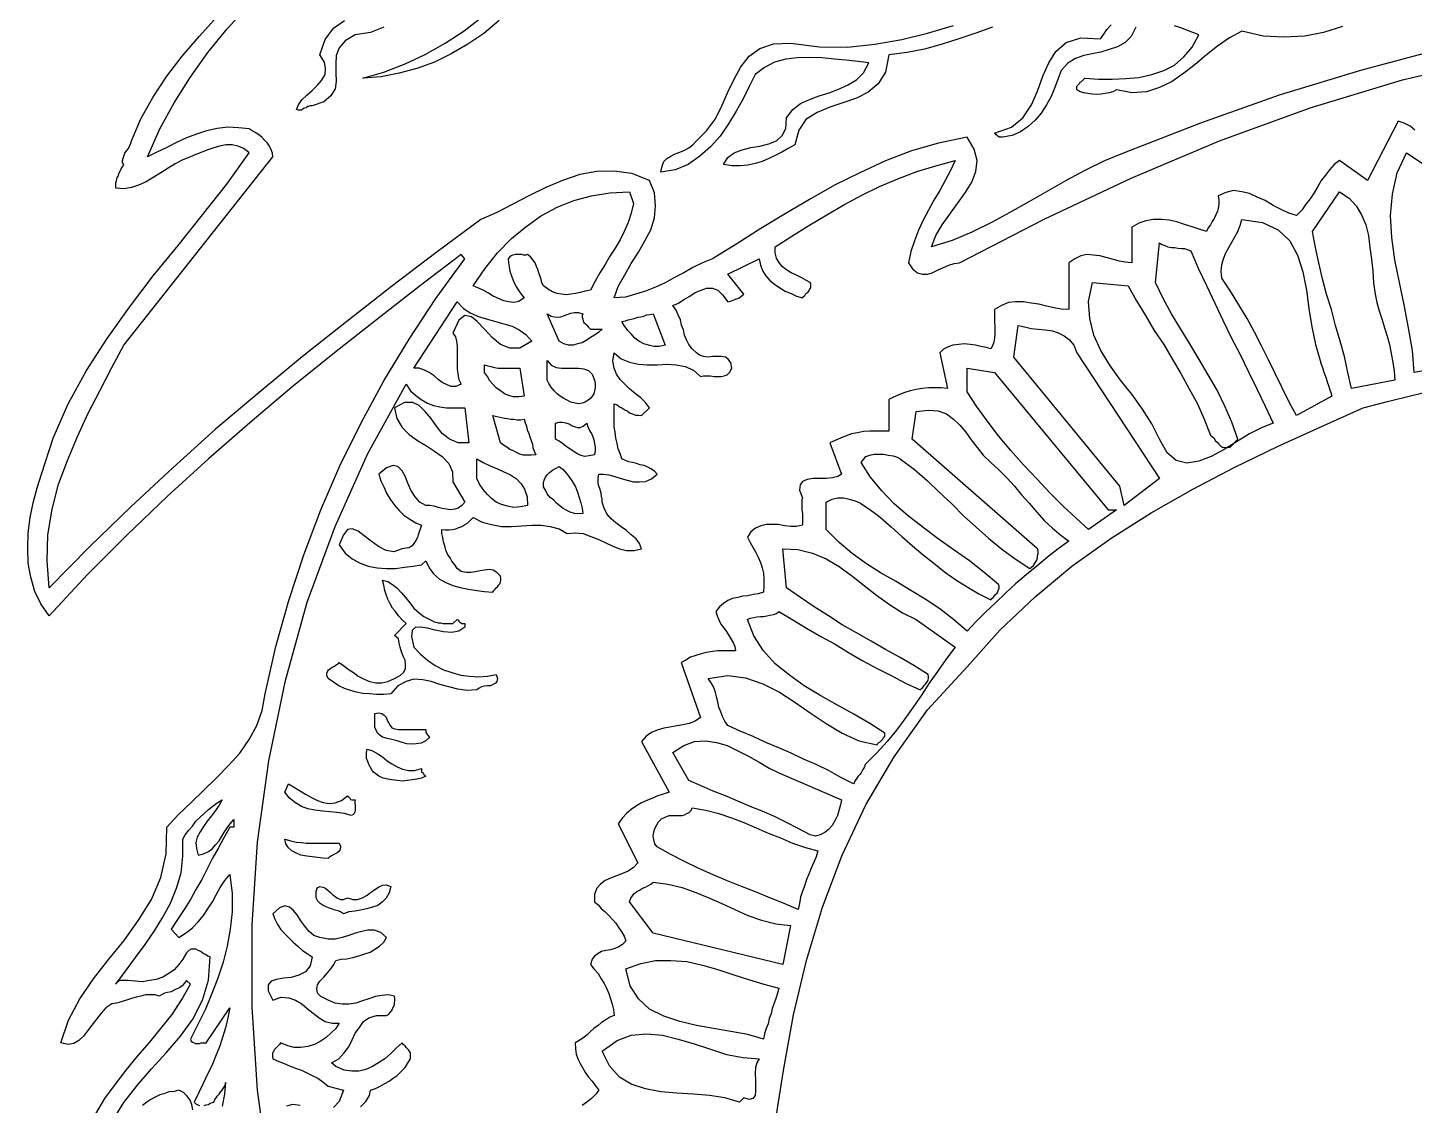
# Model space of a CAD drawing. Extents: x 0.04 to 5.44, y 0.03 to 8.8.
# Drawn here: x 0.036 to 2.377, y 5.139 to 6.959 of the extents above; entities that cross this region are included whole.
import ezdxf

# ---------------------------------------------------------------- set-up
doc = ezdxf.new("R2010")
doc.units = 0
doc.layers.add('1', color=7, linetype='Continuous')

msp = doc.modelspace()

# ---------------------------------------------------------------- linework, layer by layer
for points in [[(0.151, 5.125), (0.166, 5.151), (0.184, 5.175), (0.202, 5.199), (0.222, 5.223), (0.242, 5.246), (0.261, 5.269), (0.28, 5.293), (0.296, 5.318), (0.311, 5.344), (0.304, 5.35), (0.3, 5.345), (0.297, 5.341), (0.292, 5.338), (0.288, 5.336), (0.283, 5.334), (0.278, 5.331), (0.272, 5.33), (0.267, 5.329), (0.262, 5.326), (0.258, 5.324), (0.251, 5.326), (0.243, 5.326), (0.235, 5.326), (0.227, 5.324), (0.219, 5.322), (0.211, 5.32), (0.203, 5.317), (0.194, 5.314), (0.186, 5.312), (0.178, 5.311), (0.168, 5.304), (0.16, 5.295), (0.152, 5.285), (0.144, 5.275), (0.137, 5.265), (0.13, 5.256), (0.122, 5.249), (0.114, 5.244), (0.104, 5.242), (0.092, 5.245), (0.105, 5.283), (0.124, 5.319), (0.147, 5.353), (0.173, 5.386), (0.199, 5.418), (0.223, 5.452), (0.245, 5.487), (0.261, 5.524), (0.27, 5.564), (0.271, 5.609), (0.29, 5.63), (0.312, 5.651), (0.333, 5.671), (0.354, 5.692), (0.375, 5.713), (0.394, 5.734), (0.41, 5.757), (0.423, 5.781), (0.432, 5.806), (0.437, 5.834), (0.455, 5.914), (0.477, 5.992), (0.502, 6.069), (0.531, 6.145), (0.563, 6.219), (0.599, 6.292), (0.637, 6.363), (0.68, 6.433), (0.725, 6.502), (0.774, 6.569), (0.768, 6.576), (0.697, 6.522), (0.625, 6.466), (0.554, 6.41), (0.482, 6.352), (0.411, 6.292), (0.341, 6.231), (0.272, 6.168), (0.204, 6.103), (0.137, 6.036), (0.072, 5.966), (0.058, 5.986), (0.048, 6.007), (0.041, 6.031), (0.037, 6.055), (0.036, 6.08), (0.037, 6.106), (0.04, 6.132), (0.045, 6.157), (0.052, 6.182), (0.059, 6.205), (0.079, 6.266), (0.104, 6.324), (0.135, 6.38), (0.17, 6.434), (0.208, 6.487), (0.248, 6.54), (0.29, 6.591), (0.331, 6.643), (0.372, 6.695), (0.41, 6.748), (0.401, 6.755), (0.391, 6.759), (0.381, 6.761), (0.371, 6.761), (0.36, 6.759), (0.35, 6.756), (0.34, 6.753), (0.33, 6.749), (0.32, 6.745), (0.311, 6.741), (0.298, 6.736), (0.285, 6.729), (0.273, 6.722), (0.261, 6.714), (0.248, 6.706), (0.236, 6.699), (0.223, 6.693), (0.211, 6.689), (0.198, 6.687), (0.185, 6.688), (0.185, 6.693), (0.185, 6.697), (0.186, 6.701), (0.187, 6.706), (0.189, 6.709), (0.19, 6.713), (0.192, 6.717), (0.194, 6.721), (0.196, 6.724), (0.198, 6.728), (0.196, 6.731), (0.196, 6.735), (0.197, 6.739), (0.198, 6.742), (0.2, 6.747), (0.203, 6.751), (0.206, 6.755), (0.208, 6.759), (0.21, 6.764), (0.211, 6.768), (0.227, 6.805), (0.247, 6.841), (0.271, 6.877), (0.297, 6.911), (0.326, 6.945), (0.356, 6.978)], [(0.832, 6.971), (0.806, 6.949), (0.779, 6.931), (0.751, 6.915), (0.723, 6.901), (0.693, 6.89), (0.663, 6.882), (0.633, 6.876), (0.602, 6.874), (0.637, 6.884), (0.673, 6.898), (0.707, 6.914), (0.741, 6.933), (0.773, 6.954), (0.804, 6.978)], [(0.637, 6.96), (0.615, 6.951), (0.589, 6.947), (0.572, 6.937), (0.562, 6.925), (0.557, 6.912), (0.556, 6.898), (0.556, 6.883), (0.557, 6.869), (0.555, 6.856), (0.548, 6.844), (0.536, 6.834), (0.516, 6.827), (0.513, 6.827), (0.51, 6.826), (0.508, 6.826), (0.506, 6.824), (0.503, 6.823), (0.501, 6.822), (0.498, 6.82), (0.496, 6.82), (0.493, 6.82), (0.49, 6.821), (0.493, 6.829), (0.499, 6.837), (0.507, 6.845), (0.516, 6.853), (0.525, 6.862), (0.532, 6.87), (0.538, 6.88), (0.539, 6.89), (0.537, 6.901), (0.529, 6.913), (0.538, 6.939), (0.552, 6.958), (0.571, 6.971)], [(1.665, 6.96), (1.637, 6.95), (1.608, 6.94), (1.58, 6.931), (1.55, 6.923), (1.521, 6.917), (1.49, 6.913), (1.484, 6.884), (1.472, 6.864), (1.455, 6.85), (1.435, 6.84), (1.412, 6.832), (1.39, 6.825), (1.369, 6.816), (1.35, 6.804), (1.338, 6.786), (1.331, 6.761), (1.32, 6.755), (1.309, 6.749), (1.298, 6.743), (1.287, 6.738), (1.276, 6.733), (1.264, 6.73), (1.252, 6.727), (1.239, 6.726), (1.225, 6.726), (1.211, 6.728), (1.218, 6.74), (1.229, 6.748), (1.242, 6.753), (1.257, 6.757), (1.272, 6.759), (1.287, 6.763), (1.3, 6.768), (1.31, 6.777), (1.316, 6.789), (1.317, 6.807), (1.328, 6.821), (1.341, 6.831), (1.356, 6.838), (1.372, 6.844), (1.389, 6.849), (1.405, 6.855), (1.42, 6.862), (1.435, 6.871), (1.447, 6.883), (1.456, 6.9), (1.438, 6.902), (1.418, 6.904), (1.398, 6.906), (1.377, 6.908), (1.356, 6.909), (1.335, 6.908), (1.316, 6.906), (1.297, 6.901), (1.28, 6.892), (1.264, 6.88), (1.254, 6.86), (1.244, 6.839), (1.232, 6.818), (1.219, 6.797), (1.205, 6.776), (1.189, 6.758), (1.171, 6.742), (1.151, 6.728), (1.129, 6.719), (1.105, 6.715), (1.107, 6.725), (1.11, 6.733), (1.115, 6.738), (1.122, 6.742), (1.129, 6.746), (1.137, 6.749), (1.145, 6.752), (1.152, 6.756), (1.159, 6.761), (1.165, 6.768), (1.182, 6.785), (1.197, 6.805), (1.208, 6.827), (1.218, 6.85), (1.229, 6.872), (1.24, 6.893), (1.254, 6.911), (1.272, 6.924), (1.295, 6.932), (1.324, 6.933), (1.373, 6.927), (1.42, 6.926), (1.466, 6.931), (1.512, 6.939), (1.555, 6.95), (1.599, 6.963)], [(1.907, 6.96), (1.899, 6.944), (1.889, 6.934), (1.876, 6.927), (1.862, 6.922), (1.848, 6.918), (1.833, 6.915), (1.819, 6.912), (1.805, 6.907), (1.792, 6.899), (1.781, 6.887), (1.776, 6.873), (1.77, 6.858), (1.764, 6.843), (1.756, 6.829), (1.747, 6.815), (1.737, 6.803), (1.725, 6.792), (1.712, 6.783), (1.698, 6.777), (1.682, 6.774), (1.68, 6.774), (1.677, 6.774), (1.676, 6.774), (1.674, 6.776), (1.673, 6.777), (1.671, 6.778), (1.67, 6.78), (1.668, 6.781), (1.697, 6.791), (1.716, 6.807), (1.731, 6.829), (1.741, 6.852), (1.75, 6.877), (1.76, 6.9), (1.772, 6.919), (1.789, 6.934), (1.814, 6.942), (1.847, 6.94), (1.853, 6.948), (1.858, 6.956), (1.865, 6.964)], [(2.256, 6.961), (2.224, 6.951), (2.192, 6.945), (2.157, 6.943), (2.122, 6.945), (2.086, 6.953), (2.065, 6.942), (2.045, 6.928), (2.026, 6.913), (2.007, 6.897), (1.988, 6.882), (1.968, 6.868), (1.947, 6.858), (1.925, 6.851), (1.9, 6.849), (1.874, 6.854), (1.868, 6.851), (1.862, 6.849), (1.855, 6.848), (1.848, 6.847), (1.841, 6.846), (1.834, 6.847), (1.826, 6.848), (1.819, 6.849), (1.813, 6.851), (1.807, 6.854), (1.807, 6.857), (1.807, 6.859), (1.808, 6.861), (1.81, 6.863), (1.812, 6.865), (1.813, 6.867), (1.815, 6.868), (1.817, 6.87), (1.819, 6.872), (1.821, 6.874), (1.844, 6.872), (1.867, 6.872), (1.89, 6.873), (1.912, 6.875), (1.934, 6.88), (1.954, 6.887), (1.972, 6.896), (1.988, 6.91), (2.002, 6.926), (2.013, 6.947), (2.003, 6.951), (1.993, 6.955), (1.983, 6.959), (1.972, 6.962)], [(0.715, 5.96), (0.718, 5.958), (0.722, 5.956), (0.725, 5.955), (0.729, 5.954), (0.733, 5.954), (0.737, 5.953), (0.742, 5.953), (0.746, 5.953), (0.75, 5.953), (0.754, 5.953), (0.761, 5.96), (0.762, 5.959), (0.764, 5.957), (0.765, 5.956), (0.767, 5.954), (0.769, 5.953), (0.77, 5.953), (0.772, 5.953), (0.774, 5.953), (0.774, 5.947), (0.764, 5.94), (0.752, 5.938), (0.738, 5.939), (0.724, 5.942), (0.711, 5.945), (0.699, 5.947), (0.69, 5.946), (0.685, 5.941), (0.684, 5.931), (0.688, 5.913), (0.699, 5.901), (0.711, 5.891), (0.724, 5.882), (0.738, 5.875), (0.752, 5.87), (0.767, 5.866), (0.782, 5.864), (0.797, 5.863), (0.812, 5.864), (0.827, 5.867), (0.829, 5.86), (0.828, 5.855), (0.826, 5.852), (0.822, 5.85), (0.817, 5.848), (0.812, 5.848), (0.807, 5.847), (0.802, 5.846), (0.798, 5.844), (0.794, 5.841), (0.778, 5.84), (0.762, 5.842), (0.747, 5.846), (0.732, 5.85), (0.717, 5.855), (0.703, 5.858), (0.688, 5.859), (0.675, 5.855), (0.661, 5.848), (0.649, 5.834), (0.637, 5.833), (0.625, 5.833), (0.613, 5.834), (0.602, 5.835), (0.591, 5.837), (0.581, 5.84), (0.571, 5.843), (0.561, 5.848), (0.552, 5.854), (0.543, 5.86), (0.541, 5.865), (0.541, 5.869), (0.542, 5.872), (0.544, 5.875), (0.547, 5.877), (0.55, 5.879), (0.554, 5.881), (0.557, 5.883), (0.56, 5.885), (0.562, 5.887), (0.569, 5.882), (0.577, 5.876), (0.586, 5.87), (0.594, 5.864), (0.604, 5.859), (0.613, 5.855), (0.624, 5.853), (0.634, 5.853), (0.644, 5.855), (0.655, 5.86), (0.665, 5.865), (0.671, 5.871), (0.674, 5.877), (0.674, 5.884), (0.673, 5.891), (0.67, 5.898), (0.667, 5.905), (0.665, 5.913), (0.663, 5.92), (0.662, 5.927), (0.655, 5.933), (0.675, 5.953), (0.668, 5.959), (0.662, 5.966), (0.657, 5.973), (0.652, 5.979), (0.648, 5.986), (0.644, 5.994), (0.641, 6.002), (0.639, 6.009), (0.637, 6.018), (0.635, 6.026), (0.644, 6.024), (0.652, 6.019), (0.659, 6.013), (0.667, 6.005), (0.674, 5.997), (0.681, 5.988), (0.688, 5.979), (0.697, 5.971), (0.705, 5.965), (0.715, 5.96)], [(0.662, 5.774), (0.708, 5.774), (0.708, 5.772), (0.708, 5.77), (0.708, 5.769), (0.709, 5.767), (0.711, 5.765), (0.712, 5.764), (0.713, 5.762), (0.715, 5.761), (0.708, 5.755), (0.7, 5.751), (0.692, 5.75), (0.684, 5.749), (0.676, 5.75), (0.668, 5.752), (0.66, 5.755), (0.651, 5.757), (0.643, 5.759), (0.635, 5.761), (0.631, 5.764), (0.627, 5.767), (0.625, 5.771), (0.624, 5.774), (0.622, 5.778), (0.622, 5.783), (0.622, 5.787), (0.622, 5.792), (0.622, 5.796), (0.622, 5.801), (0.629, 5.802), (0.634, 5.801), (0.638, 5.798), (0.641, 5.795), (0.643, 5.79), (0.645, 5.786), (0.648, 5.781), (0.651, 5.777), (0.656, 5.775), (0.662, 5.774)], [(0.701, 5.708), (0.701, 5.706), (0.701, 5.704), (0.701, 5.702), (0.703, 5.701), (0.704, 5.699), (0.705, 5.698), (0.707, 5.696), (0.708, 5.695), (0.701, 5.692), (0.693, 5.69), (0.685, 5.689), (0.677, 5.688), (0.668, 5.687), (0.66, 5.688), (0.651, 5.689), (0.644, 5.69), (0.636, 5.692), (0.629, 5.695), (0.624, 5.699), (0.62, 5.702), (0.617, 5.706), (0.614, 5.711), (0.612, 5.715), (0.61, 5.72), (0.608, 5.725), (0.608, 5.73), (0.608, 5.735), (0.609, 5.741), (0.618, 5.738), (0.627, 5.733), (0.635, 5.728), (0.643, 5.721), (0.651, 5.716), (0.66, 5.711), (0.669, 5.707), (0.679, 5.705), (0.689, 5.705), (0.701, 5.708)], [(0.576, 5.662), (0.577, 5.661), (0.579, 5.659), (0.58, 5.658), (0.581, 5.656), (0.583, 5.655), (0.585, 5.655), (0.587, 5.655), (0.589, 5.655), (0.588, 5.652), (0.588, 5.649), (0.589, 5.646), (0.589, 5.644), (0.589, 5.64), (0.589, 5.637), (0.588, 5.635), (0.587, 5.632), (0.585, 5.63), (0.582, 5.629), (0.571, 5.632), (0.558, 5.634), (0.546, 5.635), (0.534, 5.636), (0.521, 5.638), (0.509, 5.64), (0.498, 5.644), (0.488, 5.65), (0.478, 5.658), (0.47, 5.668), (0.476, 5.682), (0.485, 5.677), (0.495, 5.671), (0.505, 5.665), (0.515, 5.659), (0.525, 5.654), (0.535, 5.651), (0.545, 5.649), (0.555, 5.65), (0.566, 5.654), (0.576, 5.662)], [(0.562, 5.582), (0.564, 5.577), (0.564, 5.574), (0.563, 5.57), (0.561, 5.568), (0.558, 5.565), (0.555, 5.564), (0.551, 5.562), (0.548, 5.56), (0.545, 5.558), (0.543, 5.556), (0.534, 5.557), (0.525, 5.558), (0.516, 5.559), (0.507, 5.56), (0.497, 5.562), (0.49, 5.565), (0.482, 5.569), (0.476, 5.574), (0.472, 5.581), (0.47, 5.589), (0.48, 5.586), (0.489, 5.584), (0.498, 5.583), (0.506, 5.582), (0.515, 5.582), (0.523, 5.582), (0.532, 5.582), (0.541, 5.582), (0.551, 5.582), (0.562, 5.582)], [(0.649, 5.509), (0.646, 5.498), (0.641, 5.489), (0.635, 5.483), (0.627, 5.477), (0.618, 5.474), (0.608, 5.471), (0.598, 5.469), (0.588, 5.467), (0.578, 5.466), (0.569, 5.463), (0.564, 5.466), (0.56, 5.468), (0.555, 5.469), (0.549, 5.471), (0.544, 5.473), (0.539, 5.475), (0.535, 5.477), (0.53, 5.48), (0.526, 5.484), (0.523, 5.49), (0.523, 5.492), (0.523, 5.495), (0.523, 5.498), (0.523, 5.501), (0.524, 5.503), (0.524, 5.505), (0.526, 5.507), (0.527, 5.508), (0.529, 5.509), (0.534, 5.508), (0.539, 5.506), (0.543, 5.502), (0.547, 5.499), (0.551, 5.495), (0.555, 5.492), (0.559, 5.489), (0.564, 5.487), (0.569, 5.487), (0.576, 5.49), (0.585, 5.487), (0.593, 5.487), (0.601, 5.49), (0.609, 5.494), (0.615, 5.499), (0.622, 5.504), (0.628, 5.508), (0.635, 5.511), (0.641, 5.512), (0.649, 5.509)]]:
    msp.add_lwpolyline(points)
at = {"layer": '1'}
for points in [[(2.425, 6.924), (2.286, 6.887), (2.149, 6.845), (2.016, 6.798), (1.887, 6.748), (1.854, 6.734), (1.821, 6.718), (1.789, 6.701), (1.758, 6.683), (1.726, 6.665), (1.694, 6.647), (1.663, 6.63), (1.63, 6.614), (1.597, 6.6), (1.562, 6.589), (1.569, 6.608), (1.58, 6.626), (1.593, 6.644), (1.606, 6.662), (1.619, 6.68), (1.63, 6.698), (1.637, 6.716), (1.639, 6.735), (1.634, 6.754), (1.622, 6.774), (1.574, 6.764), (1.528, 6.751), (1.484, 6.734), (1.441, 6.714), (1.398, 6.693), (1.356, 6.669), (1.315, 6.645), (1.274, 6.62), (1.233, 6.594), (1.192, 6.569), (1.175, 6.562), (1.159, 6.554), (1.144, 6.545), (1.128, 6.537), (1.112, 6.528), (1.096, 6.521), (1.079, 6.514), (1.062, 6.509), (1.045, 6.504), (1.026, 6.503), (1.033, 6.522), (1.044, 6.542), (1.055, 6.561), (1.067, 6.58), (1.078, 6.599), (1.088, 6.618), (1.094, 6.638), (1.096, 6.658), (1.094, 6.68), (1.086, 6.701), (1.056, 6.713), (1.026, 6.717), (0.997, 6.716), (0.968, 6.711), (0.939, 6.701), (0.911, 6.689), (0.882, 6.675), (0.855, 6.661), (0.828, 6.647), (0.801, 6.635), (0.725, 6.579), (0.65, 6.522), (0.575, 6.463), (0.5, 6.404), (0.427, 6.343), (0.353, 6.281), (0.281, 6.216), (0.21, 6.15), (0.141, 6.083), (0.072, 6.013), (0.069, 6.059), (0.07, 6.103), (0.077, 6.146), (0.088, 6.188), (0.103, 6.228), (0.12, 6.269), (0.138, 6.308), (0.158, 6.346), (0.178, 6.385), (0.198, 6.423), (0.45, 6.741), (0.449, 6.747), (0.447, 6.753), (0.444, 6.759), (0.441, 6.764), (0.436, 6.769), (0.431, 6.774), (0.426, 6.778), (0.42, 6.782), (0.415, 6.785), (0.41, 6.788), (0.392, 6.79), (0.374, 6.791), (0.356, 6.789), (0.338, 6.785), (0.321, 6.779), (0.304, 6.773), (0.287, 6.765), (0.271, 6.757), (0.254, 6.749), (0.238, 6.741), (0.259, 6.788), (0.283, 6.832), (0.31, 6.875), (0.34, 6.917), (0.373, 6.957), (0.408, 6.996)], [(0.443, 5.026), (0.424, 5.165), (0.415, 5.305), (0.415, 5.444), (0.424, 5.584), (0.443, 5.721), (0.471, 5.857), (0.508, 5.989), (0.555, 6.117), (0.61, 6.24), (0.675, 6.357), (0.682, 6.346), (0.691, 6.338), (0.7, 6.331), (0.711, 6.325), (0.721, 6.321), (0.732, 6.319), (0.743, 6.317), (0.754, 6.317), (0.764, 6.317), (0.774, 6.317), (0.781, 6.258), (0.763, 6.258), (0.748, 6.264), (0.736, 6.274), (0.726, 6.286), (0.717, 6.299), (0.707, 6.311), (0.697, 6.321), (0.686, 6.326), (0.672, 6.326), (0.655, 6.317), (0.659, 6.299), (0.668, 6.284), (0.68, 6.272), (0.694, 6.262), (0.709, 6.253), (0.723, 6.244), (0.736, 6.235), (0.747, 6.223), (0.753, 6.209), (0.754, 6.192), (0.774, 6.158), (0.769, 6.152), (0.763, 6.148), (0.757, 6.146), (0.75, 6.145), (0.743, 6.146), (0.736, 6.147), (0.729, 6.149), (0.722, 6.151), (0.715, 6.152), (0.708, 6.152), (0.698, 6.158), (0.69, 6.167), (0.683, 6.178), (0.678, 6.19), (0.673, 6.202), (0.668, 6.211), (0.661, 6.218), (0.653, 6.22), (0.642, 6.216), (0.629, 6.205), (0.632, 6.194), (0.637, 6.184), (0.642, 6.173), (0.648, 6.163), (0.655, 6.153), (0.663, 6.144), (0.671, 6.136), (0.681, 6.129), (0.691, 6.123), (0.701, 6.119), (0.699, 6.114), (0.697, 6.108), (0.695, 6.103), (0.694, 6.098), (0.691, 6.093), (0.688, 6.088), (0.685, 6.084), (0.68, 6.081), (0.675, 6.08), (0.668, 6.079), (0.654, 6.074), (0.641, 6.076), (0.628, 6.083), (0.616, 6.092), (0.604, 6.101), (0.594, 6.109), (0.584, 6.113), (0.576, 6.112), (0.569, 6.103), (0.562, 6.086), (0.572, 6.072), (0.584, 6.062), (0.597, 6.055), (0.611, 6.05), (0.626, 6.047), (0.641, 6.046), (0.657, 6.046), (0.672, 6.048), (0.687, 6.05), (0.701, 6.052), (0.708, 6.059), (0.714, 6.047), (0.721, 6.037), (0.731, 6.028), (0.742, 6.022), (0.754, 6.017), (0.766, 6.014), (0.78, 6.011), (0.794, 6.009), (0.807, 6.007), (0.821, 6.006), (0.823, 6.009), (0.825, 6.011), (0.827, 6.013), (0.829, 6.015), (0.831, 6.018), (0.833, 6.02), (0.834, 6.023), (0.835, 6.026), (0.835, 6.029), (0.834, 6.033), (0.828, 6.039), (0.822, 6.043), (0.815, 6.044), (0.807, 6.043), (0.8, 6.042), (0.792, 6.04), (0.784, 6.039), (0.776, 6.039), (0.768, 6.041), (0.761, 6.046), (0.757, 6.052), (0.752, 6.058), (0.749, 6.064), (0.745, 6.07), (0.742, 6.077), (0.74, 6.084), (0.738, 6.091), (0.737, 6.098), (0.735, 6.105), (0.735, 6.112), (0.741, 6.111), (0.747, 6.111), (0.753, 6.112), (0.759, 6.113), (0.764, 6.115), (0.769, 6.117), (0.774, 6.12), (0.779, 6.123), (0.783, 6.127), (0.788, 6.132), (0.803, 6.124), (0.819, 6.12), (0.836, 6.117), (0.853, 6.117), (0.87, 6.118), (0.887, 6.119), (0.903, 6.119), (0.918, 6.117), (0.933, 6.113), (0.947, 6.105), (0.961, 6.106), (0.974, 6.105), (0.987, 6.1), (1, 6.095), (1.012, 6.089), (1.023, 6.084), (1.035, 6.079), (1.047, 6.076), (1.06, 6.076), (1.072, 6.079), (1.069, 6.088), (1.063, 6.096), (1.055, 6.103), (1.047, 6.11), (1.038, 6.116), (1.029, 6.123), (1.021, 6.13), (1.014, 6.138), (1.009, 6.148), (1.006, 6.158), (1.006, 6.163), (1.005, 6.168), (1.004, 6.173), (1.003, 6.177), (1.002, 6.181), (1, 6.185), (0.999, 6.19), (0.999, 6.194), (0.999, 6.199), (1, 6.205), (1.008, 6.205), (1.017, 6.204), (1.027, 6.201), (1.038, 6.198), (1.048, 6.195), (1.059, 6.192), (1.069, 6.192), (1.079, 6.193), (1.089, 6.197), (1.099, 6.205), (1.094, 6.21), (1.088, 6.214), (1.083, 6.217), (1.077, 6.22), (1.07, 6.221), (1.064, 6.223), (1.057, 6.225), (1.051, 6.226), (1.045, 6.228), (1.039, 6.231), (1.036, 6.24), (1.033, 6.248), (1.031, 6.257), (1.029, 6.266), (1.028, 6.276), (1.026, 6.285), (1.026, 6.295), (1.026, 6.304), (1.026, 6.314), (1.026, 6.324), (1.031, 6.322), (1.035, 6.319), (1.039, 6.317), (1.044, 6.314), (1.048, 6.312), (1.052, 6.309), (1.057, 6.307), (1.062, 6.305), (1.067, 6.305), (1.072, 6.304), (1.086, 6.317), (1.079, 6.326), (1.071, 6.334), (1.062, 6.341), (1.052, 6.349), (1.044, 6.357), (1.036, 6.365), (1.03, 6.374), (1.026, 6.384), (1.024, 6.396), (1.026, 6.41), (1.038, 6.4), (1.052, 6.394), (1.067, 6.391), (1.082, 6.39), (1.099, 6.39), (1.115, 6.391), (1.131, 6.39), (1.146, 6.387), (1.16, 6.381), (1.172, 6.37), (1.177, 6.371), (1.183, 6.371), (1.189, 6.371), (1.195, 6.37), (1.201, 6.37), (1.207, 6.37), (1.212, 6.371), (1.217, 6.373), (1.221, 6.377), (1.225, 6.384), (1.223, 6.393), (1.219, 6.399), (1.214, 6.403), (1.207, 6.404), (1.2, 6.404), (1.192, 6.404), (1.185, 6.403), (1.177, 6.404), (1.17, 6.406), (1.165, 6.41), (1.158, 6.417), (1.152, 6.424), (1.148, 6.432), (1.145, 6.44), (1.143, 6.449), (1.14, 6.457), (1.138, 6.466), (1.134, 6.474), (1.131, 6.482), (1.125, 6.49), (1.135, 6.494), (1.144, 6.5), (1.154, 6.506), (1.163, 6.512), (1.173, 6.516), (1.182, 6.519), (1.192, 6.519), (1.201, 6.516), (1.209, 6.508), (1.218, 6.496), (1.221, 6.497), (1.224, 6.498), (1.227, 6.499), (1.23, 6.5), (1.232, 6.501), (1.235, 6.502), (1.237, 6.503), (1.24, 6.505), (1.242, 6.507), (1.245, 6.509), (1.218, 6.543), (1.271, 6.569), (1.273, 6.558), (1.277, 6.548), (1.282, 6.54), (1.289, 6.532), (1.297, 6.526), (1.306, 6.52), (1.315, 6.514), (1.325, 6.51), (1.334, 6.506), (1.344, 6.503), (1.346, 6.505), (1.348, 6.507), (1.35, 6.51), (1.353, 6.512), (1.355, 6.514), (1.356, 6.517), (1.358, 6.52), (1.358, 6.523), (1.358, 6.526), (1.357, 6.529), (1.35, 6.533), (1.342, 6.537), (1.334, 6.541), (1.325, 6.545), (1.317, 6.55), (1.31, 6.556), (1.304, 6.563), (1.3, 6.57), (1.298, 6.579), (1.298, 6.589), (1.326, 6.607), (1.355, 6.625), (1.385, 6.643), (1.414, 6.66), (1.444, 6.676), (1.474, 6.691), (1.505, 6.704), (1.537, 6.716), (1.569, 6.726), (1.602, 6.735), (1.594, 6.718), (1.585, 6.701), (1.576, 6.684), (1.566, 6.668), (1.557, 6.651), (1.548, 6.634), (1.54, 6.617), (1.533, 6.599), (1.527, 6.581), (1.523, 6.562), (1.53, 6.552), (1.538, 6.545), (1.546, 6.543), (1.555, 6.543), (1.563, 6.545), (1.573, 6.55), (1.582, 6.554), (1.591, 6.558), (1.6, 6.561), (1.609, 6.562), (1.752, 6.636), (1.899, 6.705), (2.048, 6.768), (2.201, 6.824), (2.357, 6.871), (2.516, 6.908)], [(2.378, 6.786), (2.37, 6.793), (2.36, 6.798), (2.35, 6.801), (2.298, 6.701), (2.251, 6.735), (2.242, 6.728), (2.234, 6.719), (2.227, 6.71), (2.22, 6.701), (2.214, 6.691), (2.208, 6.68), (2.201, 6.67), (2.194, 6.661), (2.187, 6.651), (2.178, 6.642), (2.165, 6.646), (2.152, 6.652), (2.139, 6.659), (2.125, 6.667), (2.112, 6.673), (2.099, 6.679), (2.086, 6.682), (2.072, 6.684), (2.059, 6.681), (2.046, 6.675), (2.047, 6.668), (2.047, 6.661), (2.046, 6.654), (2.045, 6.649), (2.042, 6.643), (2.039, 6.637), (2.036, 6.632), (2.033, 6.626), (2.029, 6.621), (2.026, 6.615), (2.014, 6.619), (2.002, 6.623), (1.989, 6.627), (1.976, 6.631), (1.963, 6.634), (1.95, 6.635), (1.937, 6.635), (1.924, 6.633), (1.912, 6.629), (1.9, 6.622), (1.9, 6.562), (1.889, 6.563), (1.879, 6.565), (1.867, 6.568), (1.857, 6.571), (1.846, 6.574), (1.835, 6.575), (1.824, 6.576), (1.814, 6.574), (1.804, 6.569), (1.794, 6.562), (1.794, 6.483), (1.781, 6.484), (1.769, 6.486), (1.756, 6.489), (1.743, 6.492), (1.73, 6.494), (1.717, 6.496), (1.704, 6.496), (1.692, 6.495), (1.68, 6.49), (1.668, 6.483), (1.668, 6.476), (1.668, 6.469), (1.668, 6.462), (1.669, 6.455), (1.669, 6.448), (1.669, 6.442), (1.668, 6.435), (1.667, 6.428), (1.665, 6.422), (1.662, 6.417), (1.654, 6.419), (1.645, 6.421), (1.636, 6.423), (1.627, 6.424), (1.617, 6.425), (1.608, 6.424), (1.598, 6.423), (1.59, 6.42), (1.582, 6.416), (1.576, 6.41), (1.589, 6.35), (1.578, 6.351), (1.567, 6.351), (1.557, 6.351), (1.546, 6.35), (1.536, 6.348), (1.526, 6.346), (1.517, 6.343), (1.507, 6.339), (1.498, 6.335), (1.49, 6.331), (1.49, 6.278), (1.478, 6.278), (1.468, 6.278), (1.457, 6.278), (1.447, 6.277), (1.437, 6.275), (1.427, 6.273), (1.418, 6.27), (1.408, 6.266), (1.399, 6.262), (1.39, 6.258), (1.41, 6.205), (1.404, 6.201), (1.395, 6.199), (1.384, 6.198), (1.373, 6.198), (1.362, 6.198), (1.352, 6.196), (1.344, 6.193), (1.34, 6.187), (1.339, 6.178), (1.344, 6.165), (1.343, 6.162), (1.343, 6.158), (1.343, 6.154), (1.343, 6.15), (1.343, 6.145), (1.344, 6.139), (1.344, 6.134), (1.344, 6.129), (1.344, 6.124), (1.344, 6.119), (1.334, 6.117), (1.324, 6.117), (1.314, 6.118), (1.303, 6.12), (1.293, 6.12), (1.283, 6.12), (1.274, 6.118), (1.265, 6.114), (1.257, 6.108), (1.251, 6.099), (1.256, 6.09), (1.26, 6.082), (1.265, 6.074), (1.269, 6.065), (1.273, 6.056), (1.276, 6.047), (1.278, 6.038), (1.279, 6.028), (1.279, 6.017), (1.278, 6.006), (1.269, 6.003), (1.261, 6.002), (1.252, 6), (1.243, 5.999), (1.235, 5.997), (1.226, 5.995), (1.218, 5.992), (1.211, 5.987), (1.204, 5.981), (1.198, 5.973), (1.2, 5.966), (1.203, 5.959), (1.206, 5.952), (1.211, 5.946), (1.215, 5.94), (1.219, 5.934), (1.223, 5.927), (1.227, 5.921), (1.23, 5.914), (1.231, 5.907), (1.221, 5.907), (1.211, 5.907), (1.201, 5.907), (1.192, 5.906), (1.182, 5.904), (1.173, 5.902), (1.164, 5.899), (1.155, 5.896), (1.147, 5.891), (1.139, 5.887), (1.172, 5.794), (1.163, 5.788), (1.153, 5.784), (1.142, 5.782), (1.132, 5.78), (1.12, 5.778), (1.11, 5.776), (1.099, 5.773), (1.089, 5.769), (1.08, 5.763), (1.072, 5.754), (1.119, 5.668), (1.109, 5.665), (1.1, 5.662), (1.091, 5.658), (1.081, 5.654), (1.072, 5.65), (1.064, 5.645), (1.055, 5.639), (1.047, 5.632), (1.04, 5.625), (1.033, 5.615), (1.066, 5.549), (1.059, 5.541), (1.05, 5.535), (1.04, 5.531), (1.03, 5.527), (1.02, 5.523), (1.011, 5.519), (1.003, 5.513), (0.997, 5.506), (0.993, 5.496), (0.993, 5.483), (0.999, 5.478), (1.004, 5.472), (1.011, 5.466), (1.017, 5.46), (1.023, 5.454), (1.029, 5.447), (1.034, 5.439), (1.039, 5.432), (1.043, 5.425), (1.046, 5.417), (1.04, 5.411), (1.034, 5.407), (1.027, 5.404), (1.02, 5.402), (1.012, 5.401), (1.005, 5.399), (0.999, 5.396), (0.993, 5.391), (0.989, 5.386), (0.986, 5.377), (0.992, 5.37), (0.999, 5.362), (1.004, 5.353), (1.009, 5.345), (1.013, 5.337), (1.017, 5.328), (1.02, 5.319), (1.023, 5.31), (1.025, 5.301), (1.026, 5.291), (1.019, 5.288), (1.012, 5.284), (1.005, 5.279), (0.999, 5.274), (0.992, 5.269), (0.986, 5.264), (0.98, 5.258), (0.973, 5.253), (0.967, 5.249), (0.96, 5.245), (0.961, 5.235), (0.962, 5.226), (0.965, 5.218), (0.969, 5.21), (0.973, 5.202), (0.978, 5.194), (0.983, 5.187), (0.989, 5.18), (0.994, 5.173), (1, 5.165), (0.995, 5.158), (0.988, 5.151), (0.98, 5.145), (0.972, 5.139)], [(2.399, 6.381), (2.377, 6.377), (2.374, 6.414), (2.367, 6.452), (2.36, 6.491), (2.352, 6.529), (2.344, 6.567), (2.339, 6.605), (2.337, 6.642), (2.34, 6.678), (2.348, 6.714), (2.364, 6.748), (2.397, 6.726)], [(1.059, 6.662), (1.055, 6.646), (1.05, 6.63), (1.043, 6.615), (1.036, 6.601), (1.028, 6.587), (1.019, 6.573), (1.011, 6.559), (1.002, 6.545), (0.994, 6.531), (0.986, 6.516), (0.977, 6.514), (0.969, 6.512), (0.961, 6.51), (0.953, 6.509), (0.945, 6.508), (0.937, 6.509), (0.93, 6.51), (0.922, 6.513), (0.915, 6.517), (0.907, 6.523), (0.904, 6.528), (0.903, 6.534), (0.901, 6.539), (0.899, 6.545), (0.897, 6.551), (0.895, 6.556), (0.893, 6.562), (0.889, 6.567), (0.885, 6.572), (0.88, 6.576), (0.877, 6.575), (0.873, 6.575), (0.87, 6.576), (0.866, 6.576), (0.862, 6.576), (0.859, 6.576), (0.855, 6.575), (0.852, 6.574), (0.85, 6.572), (0.847, 6.569), (0.848, 6.562), (0.849, 6.555), (0.85, 6.548), (0.853, 6.54), (0.855, 6.534), (0.858, 6.527), (0.861, 6.521), (0.865, 6.515), (0.869, 6.509), (0.874, 6.503), (0.865, 6.497), (0.857, 6.495), (0.848, 6.496), (0.84, 6.498), (0.831, 6.502), (0.822, 6.506), (0.814, 6.511), (0.805, 6.516), (0.796, 6.52), (0.788, 6.523), (0.808, 6.552), (0.829, 6.579), (0.853, 6.603), (0.877, 6.623), (0.902, 6.641), (0.93, 6.656), (0.958, 6.667), (0.988, 6.675), (1.019, 6.68), (1.052, 6.682), (1.059, 6.662)], [(2.311, 6.509), (2.314, 6.495), (2.318, 6.481), (2.323, 6.466), (2.327, 6.452), (2.331, 6.438), (2.335, 6.424), (2.338, 6.409), (2.341, 6.394), (2.343, 6.379), (2.344, 6.364), (2.271, 6.35), (2.265, 6.377), (2.259, 6.404), (2.252, 6.43), (2.244, 6.456), (2.237, 6.483), (2.229, 6.509), (2.222, 6.535), (2.216, 6.562), (2.21, 6.588), (2.205, 6.615), (2.251, 6.682), (2.267, 6.671), (2.279, 6.658), (2.288, 6.643), (2.295, 6.626), (2.3, 6.608), (2.302, 6.588), (2.305, 6.568), (2.307, 6.548), (2.308, 6.528), (2.311, 6.509)], [(2.218, 6.397), (2.22, 6.391), (2.222, 6.385), (2.224, 6.379), (2.226, 6.373), (2.228, 6.367), (2.23, 6.361), (2.232, 6.355), (2.234, 6.349), (2.236, 6.343), (2.238, 6.337), (2.178, 6.304), (2.166, 6.327), (2.154, 6.351), (2.142, 6.375), (2.131, 6.398), (2.119, 6.422), (2.107, 6.445), (2.095, 6.468), (2.081, 6.491), (2.067, 6.514), (2.052, 6.536), (2.051, 6.548), (2.052, 6.559), (2.055, 6.569), (2.059, 6.579), (2.064, 6.588), (2.069, 6.597), (2.074, 6.606), (2.079, 6.615), (2.083, 6.625), (2.086, 6.635), (2.121, 6.63), (2.147, 6.618), (2.167, 6.599), (2.18, 6.575), (2.189, 6.547), (2.195, 6.516), (2.199, 6.485), (2.204, 6.454), (2.21, 6.424), (2.218, 6.397)], [(2, 6.582), (2.012, 6.553), (2.026, 6.524), (2.04, 6.494), (2.054, 6.465), (2.068, 6.436), (2.083, 6.407), (2.097, 6.378), (2.111, 6.349), (2.125, 6.32), (2.139, 6.291), (2.12, 6.284), (2.099, 6.273), (2.077, 6.26), (2.056, 6.247), (2.034, 6.235), (2.013, 6.227), (1.993, 6.224), (1.975, 6.228), (1.96, 6.241), (1.947, 6.264), (1.934, 6.29), (1.918, 6.315), (1.9, 6.34), (1.881, 6.364), (1.863, 6.389), (1.848, 6.414), (1.836, 6.44), (1.829, 6.468), (1.827, 6.497), (1.834, 6.529), (1.894, 6.523), (1.908, 6.498), (1.923, 6.473), (1.938, 6.448), (1.954, 6.424), (1.969, 6.399), (1.983, 6.375), (1.997, 6.349), (2.011, 6.324), (2.022, 6.298), (2.033, 6.271), (2.036, 6.269), (2.039, 6.266), (2.041, 6.262), (2.044, 6.259), (2.047, 6.256), (2.05, 6.253), (2.053, 6.251), (2.057, 6.25), (2.061, 6.25), (2.066, 6.251), (2.079, 6.264), (2.069, 6.293), (2.057, 6.32), (2.044, 6.347), (2.029, 6.373), (2.014, 6.399), (1.998, 6.425), (1.983, 6.45), (1.967, 6.476), (1.953, 6.502), (1.94, 6.529), (1.947, 6.596), (1.951, 6.593), (1.956, 6.591), (1.961, 6.589), (1.967, 6.588), (1.973, 6.588), (1.978, 6.587), (1.984, 6.586), (1.989, 6.586), (1.995, 6.584), (2, 6.582)], [(0.887, 6.43), (0.867, 6.418), (0.85, 6.418), (0.834, 6.424), (0.82, 6.436), (0.807, 6.45), (0.795, 6.463), (0.785, 6.471), (0.774, 6.473), (0.764, 6.465), (0.754, 6.443), (0.758, 6.437), (0.76, 6.43), (0.761, 6.422), (0.761, 6.413), (0.761, 6.403), (0.761, 6.393), (0.761, 6.383), (0.762, 6.374), (0.764, 6.365), (0.768, 6.357), (0.759, 6.353), (0.751, 6.353), (0.744, 6.356), (0.736, 6.36), (0.729, 6.365), (0.722, 6.371), (0.714, 6.377), (0.706, 6.381), (0.697, 6.384), (0.688, 6.384), (0.761, 6.496), (0.772, 6.485), (0.784, 6.477), (0.798, 6.471), (0.812, 6.467), (0.826, 6.463), (0.84, 6.459), (0.854, 6.455), (0.866, 6.449), (0.877, 6.441), (0.887, 6.43)], [(0.973, 6.476), (0.972, 6.473), (0.972, 6.47), (0.973, 6.467), (0.974, 6.464), (0.975, 6.461), (0.978, 6.459), (0.98, 6.457), (0.982, 6.454), (0.984, 6.452), (0.986, 6.45), (1.006, 6.45), (1, 6.445), (0.993, 6.44), (0.986, 6.436), (0.979, 6.431), (0.972, 6.427), (0.964, 6.425), (0.957, 6.423), (0.949, 6.423), (0.941, 6.425), (0.933, 6.43), (0.913, 6.476), (0.92, 6.472), (0.925, 6.471), (0.931, 6.47), (0.936, 6.471), (0.942, 6.473), (0.947, 6.475), (0.953, 6.477), (0.959, 6.478), (0.966, 6.478), (0.973, 6.476)], [(1.112, 6.423), (1.102, 6.421), (1.093, 6.421), (1.084, 6.423), (1.076, 6.425), (1.068, 6.43), (1.061, 6.435), (1.055, 6.442), (1.049, 6.448), (1.043, 6.456), (1.039, 6.463), (1.045, 6.464), (1.05, 6.466), (1.055, 6.467), (1.06, 6.468), (1.066, 6.47), (1.071, 6.471), (1.076, 6.472), (1.081, 6.474), (1.087, 6.475), (1.092, 6.476), (1.112, 6.423)], [(1.807, 6.41), (1.947, 6.198), (1.887, 6.152), (1.88, 6.185), (1.701, 6.403), (1.708, 6.456), (1.719, 6.454), (1.73, 6.451), (1.742, 6.45), (1.754, 6.449), (1.766, 6.447), (1.776, 6.444), (1.786, 6.439), (1.795, 6.432), (1.802, 6.423), (1.807, 6.41)], [(0.993, 6.364), (0.994, 6.358), (0.994, 6.351), (0.993, 6.346), (0.992, 6.341), (0.989, 6.337), (0.986, 6.333), (0.982, 6.33), (0.977, 6.327), (0.972, 6.325), (0.966, 6.324), (0.96, 6.325), (0.953, 6.327), (0.947, 6.33), (0.941, 6.333), (0.935, 6.337), (0.93, 6.341), (0.925, 6.346), (0.92, 6.352), (0.916, 6.358), (0.913, 6.364), (0.913, 6.397), (0.92, 6.389), (0.928, 6.385), (0.937, 6.384), (0.947, 6.384), (0.957, 6.384), (0.966, 6.384), (0.975, 6.383), (0.983, 6.38), (0.989, 6.374), (0.993, 6.364)], [(0.867, 6.384), (0.874, 6.337), (0.865, 6.336), (0.856, 6.336), (0.848, 6.338), (0.841, 6.341), (0.834, 6.346), (0.827, 6.351), (0.821, 6.357), (0.816, 6.363), (0.812, 6.37), (0.807, 6.377), (0.807, 6.39), (0.813, 6.388), (0.818, 6.387), (0.824, 6.385), (0.83, 6.384), (0.836, 6.384), (0.842, 6.384), (0.848, 6.384), (0.855, 6.384), (0.861, 6.384), (0.867, 6.384)], [(1.86, 6.145), (1.874, 6.145), (1.827, 6.112), (1.806, 6.131), (1.784, 6.151), (1.762, 6.173), (1.74, 6.197), (1.717, 6.221), (1.696, 6.245), (1.675, 6.27), (1.656, 6.295), (1.638, 6.32), (1.622, 6.344), (1.622, 6.384), (1.668, 6.377), (1.86, 6.145)], [(1.297, 5.102), (1.312, 5.198), (1.329, 5.292), (1.351, 5.384), (1.378, 5.474), (1.411, 5.562), (1.451, 5.647), (1.499, 5.728), (1.555, 5.807), (1.622, 5.88), (1.677, 5.942), (1.737, 5.998), (1.799, 6.05), (1.865, 6.097), (1.933, 6.14), (2.003, 6.18), (2.074, 6.217), (2.146, 6.252), (2.219, 6.285), (2.291, 6.317), (2.332, 6.328), (2.373, 6.338), (2.415, 6.348)], [(0.874, 6.298), (0.876, 6.292), (0.878, 6.286), (0.879, 6.28), (0.882, 6.274), (0.884, 6.268), (0.886, 6.262), (0.888, 6.256), (0.889, 6.25), (0.891, 6.244), (0.894, 6.238), (0.886, 6.237), (0.879, 6.237), (0.873, 6.237), (0.867, 6.239), (0.861, 6.242), (0.855, 6.245), (0.85, 6.247), (0.845, 6.251), (0.839, 6.254), (0.834, 6.258), (0.821, 6.304), (0.826, 6.303), (0.831, 6.302), (0.836, 6.301), (0.841, 6.3), (0.846, 6.299), (0.851, 6.298), (0.857, 6.298), (0.862, 6.297), (0.868, 6.297), (0.874, 6.298)], [(1.662, 6.225), (1.675, 6.213), (1.689, 6.199), (1.702, 6.185), (1.714, 6.17), (1.727, 6.156), (1.74, 6.141), (1.752, 6.127), (1.766, 6.114), (1.78, 6.102), (1.794, 6.092), (1.776, 6.079), (1.758, 6.065), (1.74, 6.05), (1.722, 6.035), (1.704, 6.02), (1.687, 6.004), (1.67, 5.988), (1.653, 5.972), (1.637, 5.956), (1.622, 5.94), (1.599, 5.96), (1.576, 5.978), (1.551, 5.994), (1.527, 6.009), (1.502, 6.024), (1.477, 6.038), (1.452, 6.054), (1.428, 6.071), (1.406, 6.09), (1.384, 6.112), (1.384, 6.158), (1.394, 6.163), (1.404, 6.165), (1.414, 6.165), (1.423, 6.163), (1.433, 6.16), (1.442, 6.156), (1.451, 6.15), (1.46, 6.144), (1.468, 6.138), (1.476, 6.132), (1.494, 6.116), (1.512, 6.1), (1.53, 6.084), (1.548, 6.069), (1.566, 6.055), (1.584, 6.04), (1.603, 6.027), (1.622, 6.015), (1.642, 6.003), (1.662, 5.993), (1.664, 5.995), (1.666, 5.997), (1.668, 6), (1.67, 6.002), (1.673, 6.004), (1.674, 6.007), (1.675, 6.01), (1.676, 6.013), (1.676, 6.016), (1.675, 6.019), (1.651, 6.039), (1.626, 6.059), (1.6, 6.077), (1.573, 6.096), (1.548, 6.115), (1.523, 6.134), (1.499, 6.155), (1.478, 6.177), (1.459, 6.2), (1.443, 6.225), (1.447, 6.23), (1.451, 6.235), (1.458, 6.237), (1.465, 6.239), (1.473, 6.239), (1.481, 6.239), (1.489, 6.237), (1.497, 6.236), (1.504, 6.234), (1.509, 6.231), (1.533, 6.213), (1.555, 6.194), (1.575, 6.175), (1.596, 6.155), (1.616, 6.135), (1.637, 6.116), (1.658, 6.097), (1.68, 6.079), (1.703, 6.062), (1.728, 6.046), (1.731, 6.048), (1.734, 6.051), (1.736, 6.054), (1.738, 6.057), (1.74, 6.06), (1.741, 6.064), (1.741, 6.067), (1.742, 6.071), (1.742, 6.075), (1.741, 6.079), (1.529, 6.264), (1.536, 6.311), (1.556, 6.313), (1.573, 6.312), (1.587, 6.307), (1.599, 6.298), (1.61, 6.288), (1.62, 6.276), (1.629, 6.263), (1.639, 6.25), (1.649, 6.237), (1.662, 6.225)], [(0.98, 6.291), (0.981, 6.287), (0.983, 6.283), (0.985, 6.278), (0.988, 6.274), (0.99, 6.268), (0.992, 6.263), (0.993, 6.257), (0.994, 6.251), (0.994, 6.245), (0.993, 6.238), (0.984, 6.236), (0.976, 6.235), (0.969, 6.237), (0.963, 6.24), (0.957, 6.244), (0.951, 6.248), (0.945, 6.252), (0.939, 6.257), (0.933, 6.261), (0.927, 6.264), (0.927, 6.291), (0.933, 6.293), (0.939, 6.293), (0.944, 6.292), (0.95, 6.29), (0.955, 6.287), (0.96, 6.285), (0.964, 6.284), (0.969, 6.284), (0.974, 6.286), (0.98, 6.291)], [(0.88, 6.152), (0.868, 6.15), (0.857, 6.149), (0.846, 6.151), (0.836, 6.154), (0.827, 6.158), (0.819, 6.164), (0.812, 6.171), (0.805, 6.179), (0.799, 6.188), (0.794, 6.198), (0.794, 6.231), (0.805, 6.225), (0.817, 6.219), (0.829, 6.214), (0.84, 6.209), (0.851, 6.204), (0.861, 6.197), (0.869, 6.189), (0.875, 6.18), (0.879, 6.167), (0.88, 6.152)], [(0.973, 6.139), (0.966, 6.138), (0.959, 6.139), (0.952, 6.141), (0.946, 6.144), (0.94, 6.147), (0.935, 6.151), (0.929, 6.156), (0.924, 6.161), (0.918, 6.166), (0.913, 6.172), (0.91, 6.178), (0.907, 6.184), (0.907, 6.19), (0.908, 6.195), (0.91, 6.2), (0.913, 6.204), (0.917, 6.208), (0.922, 6.212), (0.927, 6.215), (0.933, 6.218), (0.94, 6.213), (0.946, 6.206), (0.951, 6.199), (0.956, 6.192), (0.961, 6.184), (0.964, 6.175), (0.967, 6.166), (0.97, 6.157), (0.972, 6.148), (0.973, 6.139)], [(1.536, 5.96), (1.602, 5.913), (1.586, 5.892), (1.572, 5.872), (1.558, 5.852), (1.545, 5.832), (1.531, 5.812), (1.517, 5.792), (1.503, 5.773), (1.487, 5.754), (1.469, 5.734), (1.45, 5.715), (1.449, 5.711), (1.447, 5.708), (1.445, 5.704), (1.443, 5.701), (1.441, 5.698), (1.438, 5.695), (1.436, 5.692), (1.433, 5.688), (1.432, 5.685), (1.43, 5.682), (1.409, 5.693), (1.389, 5.704), (1.367, 5.715), (1.346, 5.724), (1.325, 5.734), (1.304, 5.743), (1.282, 5.752), (1.261, 5.762), (1.239, 5.771), (1.218, 5.781), (1.213, 5.788), (1.209, 5.796), (1.206, 5.804), (1.203, 5.812), (1.201, 5.821), (1.199, 5.829), (1.197, 5.837), (1.194, 5.846), (1.19, 5.853), (1.185, 5.86), (1.218, 5.865), (1.248, 5.861), (1.277, 5.851), (1.305, 5.837), (1.331, 5.82), (1.357, 5.802), (1.384, 5.784), (1.411, 5.768), (1.439, 5.755), (1.47, 5.748), (1.471, 5.75), (1.473, 5.752), (1.475, 5.753), (1.477, 5.755), (1.479, 5.757), (1.48, 5.759), (1.482, 5.761), (1.483, 5.763), (1.483, 5.765), (1.483, 5.768), (1.458, 5.784), (1.431, 5.8), (1.403, 5.815), (1.375, 5.831), (1.347, 5.848), (1.322, 5.866), (1.298, 5.885), (1.278, 5.907), (1.262, 5.932), (1.251, 5.96), (1.256, 5.962), (1.262, 5.963), (1.267, 5.964), (1.273, 5.965), (1.278, 5.965), (1.284, 5.966), (1.289, 5.967), (1.295, 5.968), (1.3, 5.97), (1.304, 5.973), (1.328, 5.959), (1.351, 5.945), (1.375, 5.931), (1.399, 5.918), (1.422, 5.904), (1.446, 5.89), (1.47, 5.877), (1.494, 5.865), (1.518, 5.852), (1.543, 5.841), (1.545, 5.843), (1.547, 5.845), (1.549, 5.848), (1.551, 5.85), (1.553, 5.852), (1.555, 5.855), (1.556, 5.858), (1.557, 5.86), (1.557, 5.863), (1.556, 5.867), (1.532, 5.882), (1.508, 5.896), (1.484, 5.909), (1.46, 5.923), (1.435, 5.937), (1.411, 5.951), (1.388, 5.966), (1.364, 5.981), (1.341, 5.997), (1.317, 6.013), (1.311, 6.079), (1.336, 6.078), (1.361, 6.072), (1.384, 6.062), (1.406, 6.049), (1.427, 6.034), (1.448, 6.017), (1.469, 6.001), (1.491, 5.985), (1.513, 5.971), (1.536, 5.96)], [(1.41, 5.655), (1.408, 5.647), (1.406, 5.639), (1.403, 5.629), (1.399, 5.621), (1.394, 5.612), (1.388, 5.605), (1.382, 5.6), (1.374, 5.596), (1.366, 5.594), (1.357, 5.596), (1.337, 5.607), (1.317, 5.617), (1.297, 5.627), (1.276, 5.636), (1.256, 5.644), (1.235, 5.653), (1.214, 5.662), (1.193, 5.67), (1.173, 5.679), (1.152, 5.688), (1.125, 5.735), (1.144, 5.747), (1.162, 5.754), (1.181, 5.755), (1.199, 5.752), (1.217, 5.747), (1.235, 5.738), (1.253, 5.729), (1.271, 5.719), (1.288, 5.709), (1.304, 5.701), (1.41, 5.655)], [(0.179, 5.113), (0.198, 5.144), (0.221, 5.173), (0.245, 5.201), (0.27, 5.228), (0.294, 5.256), (0.315, 5.285), (0.331, 5.317), (0.341, 5.351), (0.344, 5.39), (0.34, 5.391), (0.336, 5.394), (0.332, 5.396), (0.328, 5.399), (0.324, 5.401), (0.32, 5.403), (0.316, 5.403), (0.312, 5.403), (0.308, 5.401), (0.304, 5.397), (0.298, 5.386), (0.291, 5.377), (0.283, 5.368), (0.274, 5.362), (0.264, 5.356), (0.253, 5.352), (0.242, 5.35), (0.23, 5.348), (0.218, 5.349), (0.205, 5.35), (0.202, 5.35), (0.199, 5.35), (0.197, 5.35), (0.194, 5.35), (0.192, 5.35), (0.189, 5.349), (0.188, 5.348), (0.186, 5.346), (0.185, 5.344), (0.201, 5.366), (0.218, 5.389), (0.234, 5.411), (0.25, 5.434), (0.264, 5.457), (0.277, 5.481), (0.287, 5.506), (0.295, 5.532), (0.298, 5.56), (0.298, 5.589), (0.302, 5.596), (0.308, 5.604), (0.314, 5.611), (0.32, 5.619), (0.327, 5.626), (0.334, 5.632), (0.341, 5.639), (0.349, 5.645), (0.356, 5.65), (0.364, 5.655)], [(0.364, 5.655), (0.359, 5.646), (0.353, 5.637), (0.346, 5.628), (0.339, 5.619), (0.333, 5.61), (0.327, 5.601), (0.322, 5.592), (0.32, 5.583), (0.321, 5.573), (0.324, 5.562), (0.333, 5.564), (0.341, 5.568), (0.348, 5.573), (0.353, 5.579), (0.359, 5.586), (0.363, 5.593), (0.368, 5.601), (0.373, 5.608), (0.378, 5.615), (0.384, 5.622), (0.384, 5.609), (0.377, 5.609), (0.367, 5.591), (0.358, 5.574), (0.348, 5.557), (0.339, 5.539), (0.33, 5.521), (0.32, 5.504), (0.311, 5.487), (0.3, 5.47), (0.289, 5.453), (0.278, 5.437), (0.291, 5.423), (0.304, 5.431), (0.314, 5.439), (0.324, 5.449), (0.333, 5.46), (0.34, 5.471), (0.348, 5.483), (0.354, 5.495), (0.361, 5.507), (0.369, 5.519), (0.377, 5.529), (0.381, 5.497), (0.381, 5.466), (0.378, 5.437), (0.373, 5.408), (0.366, 5.381), (0.357, 5.354), (0.347, 5.328), (0.336, 5.302), (0.323, 5.276), (0.311, 5.251), (0.312, 5.248), (0.314, 5.246), (0.317, 5.245), (0.319, 5.244), (0.322, 5.244), (0.326, 5.244), (0.329, 5.245), (0.331, 5.245), (0.334, 5.245), (0.337, 5.245), (0.377, 5.304), (0.374, 5.287), (0.37, 5.27), (0.365, 5.254), (0.36, 5.238), (0.353, 5.222), (0.347, 5.206), (0.339, 5.191), (0.332, 5.176), (0.325, 5.161), (0.317, 5.145), (0.32, 5.142), (0.323, 5.14), (0.326, 5.139)], [(1.37, 5.569), (1.367, 5.559), (1.363, 5.55), (1.359, 5.54), (1.355, 5.53), (1.351, 5.521), (1.348, 5.511), (1.344, 5.501), (1.341, 5.491), (1.339, 5.48), (1.337, 5.47), (1.313, 5.48), (1.289, 5.49), (1.265, 5.5), (1.241, 5.509), (1.216, 5.519), (1.192, 5.529), (1.168, 5.54), (1.145, 5.551), (1.122, 5.563), (1.099, 5.576), (1.095, 5.581), (1.093, 5.588), (1.092, 5.594), (1.093, 5.601), (1.095, 5.607), (1.098, 5.613), (1.101, 5.618), (1.106, 5.623), (1.112, 5.626), (1.119, 5.629), (1.123, 5.629), (1.128, 5.629), (1.132, 5.629), (1.137, 5.629), (1.141, 5.629), (1.145, 5.63), (1.149, 5.632), (1.153, 5.634), (1.156, 5.637), (1.158, 5.642), (1.181, 5.638), (1.203, 5.632), (1.224, 5.625), (1.245, 5.617), (1.266, 5.608), (1.286, 5.599), (1.307, 5.591), (1.327, 5.582), (1.349, 5.575), (1.37, 5.569)], [(1.324, 5.443), (1.311, 5.377), (1.092, 5.43), (1.052, 5.483), (1.054, 5.489), (1.057, 5.493), (1.06, 5.497), (1.064, 5.5), (1.069, 5.503), (1.074, 5.506), (1.079, 5.508), (1.083, 5.51), (1.088, 5.513), (1.092, 5.516), (1.117, 5.513), (1.141, 5.507), (1.164, 5.499), (1.186, 5.49), (1.208, 5.48), (1.23, 5.47), (1.252, 5.46), (1.275, 5.452), (1.299, 5.446), (1.324, 5.443)], [(0.598, 5.137), (0.607, 5.146), (0.613, 5.156), (0.615, 5.165), (0.623, 5.168), (0.631, 5.172), (0.639, 5.176), (0.646, 5.18), (0.653, 5.185), (0.66, 5.19), (0.667, 5.197), (0.673, 5.203), (0.677, 5.21), (0.682, 5.218), (0.682, 5.222), (0.682, 5.225), (0.682, 5.228), (0.681, 5.23), (0.679, 5.233), (0.677, 5.235), (0.675, 5.237), (0.673, 5.24), (0.67, 5.242), (0.668, 5.245), (0.658, 5.236), (0.649, 5.227), (0.639, 5.218), (0.628, 5.211), (0.618, 5.205), (0.607, 5.2), (0.595, 5.197), (0.583, 5.197), (0.57, 5.199), (0.556, 5.205), (0.549, 5.211), (0.561, 5.218), (0.57, 5.228), (0.578, 5.238), (0.584, 5.25), (0.589, 5.261), (0.596, 5.271), (0.603, 5.281), (0.612, 5.287), (0.625, 5.291), (0.642, 5.291), (0.645, 5.293), (0.648, 5.296), (0.65, 5.299), (0.652, 5.302), (0.653, 5.305), (0.655, 5.309), (0.655, 5.312), (0.656, 5.316), (0.656, 5.32), (0.655, 5.324), (0.645, 5.326), (0.634, 5.325), (0.623, 5.323), (0.612, 5.319), (0.601, 5.316), (0.59, 5.312), (0.578, 5.31), (0.567, 5.31), (0.555, 5.312), (0.543, 5.317), (0.531, 5.323), (0.525, 5.329), (0.524, 5.336), (0.525, 5.343), (0.529, 5.349), (0.536, 5.356), (0.542, 5.363), (0.548, 5.37), (0.553, 5.377), (0.556, 5.384), (0.565, 5.386), (0.575, 5.387), (0.585, 5.389), (0.595, 5.392), (0.605, 5.395), (0.614, 5.398), (0.622, 5.403), (0.63, 5.408), (0.637, 5.415), (0.642, 5.423), (0.632, 5.431), (0.621, 5.435), (0.61, 5.435), (0.6, 5.433), (0.589, 5.43), (0.578, 5.426), (0.567, 5.423), (0.555, 5.42), (0.543, 5.42), (0.529, 5.423), (0.519, 5.426), (0.511, 5.433), (0.504, 5.442), (0.497, 5.451), (0.491, 5.461), (0.484, 5.469), (0.478, 5.474), (0.47, 5.476), (0.461, 5.473), (0.45, 5.463), (0.453, 5.454), (0.457, 5.446), (0.463, 5.437), (0.469, 5.43), (0.477, 5.422), (0.484, 5.415), (0.492, 5.408), (0.5, 5.401), (0.508, 5.396), (0.516, 5.39), (0.513, 5.375), (0.505, 5.365), (0.494, 5.359), (0.481, 5.355), (0.468, 5.354), (0.456, 5.352), (0.447, 5.349), (0.442, 5.343), (0.442, 5.333), (0.45, 5.317), (0.464, 5.322), (0.477, 5.321), (0.488, 5.317), (0.499, 5.311), (0.508, 5.303), (0.518, 5.295), (0.528, 5.287), (0.538, 5.281), (0.55, 5.278), (0.562, 5.278), (0.556, 5.269), (0.548, 5.261), (0.54, 5.254), (0.53, 5.247), (0.52, 5.242), (0.509, 5.239), (0.497, 5.237), (0.486, 5.237), (0.475, 5.24), (0.463, 5.245), (0.461, 5.242), (0.459, 5.24), (0.456, 5.237), (0.454, 5.235), (0.452, 5.233), (0.451, 5.23), (0.449, 5.228), (0.449, 5.225), (0.449, 5.222), (0.45, 5.218), (0.459, 5.214), (0.469, 5.21), (0.478, 5.206), (0.488, 5.202), (0.498, 5.199), (0.507, 5.194), (0.516, 5.19), (0.526, 5.185), (0.534, 5.179), (0.543, 5.172), (0.569, 5.165), (0.562, 5.146), (0.552, 5.136)], [(1.304, 5.337), (1.302, 5.329), (1.299, 5.32), (1.296, 5.312), (1.293, 5.303), (1.291, 5.294), (1.288, 5.286), (1.286, 5.277), (1.283, 5.269), (1.28, 5.26), (1.278, 5.251), (1.252, 5.259), (1.223, 5.264), (1.194, 5.269), (1.165, 5.274), (1.137, 5.281), (1.11, 5.29), (1.086, 5.302), (1.067, 5.319), (1.053, 5.341), (1.046, 5.37), (1.071, 5.379), (1.096, 5.384), (1.122, 5.384), (1.149, 5.382), (1.175, 5.376), (1.201, 5.369), (1.228, 5.36), (1.253, 5.352), (1.279, 5.344), (1.304, 5.337)], [(1.271, 5.218), (1.267, 5.211), (1.265, 5.203), (1.264, 5.193), (1.265, 5.182), (1.265, 5.172), (1.265, 5.163), (1.264, 5.156), (1.26, 5.151), (1.254, 5.149), (1.245, 5.152), (1.238, 5.145), (1.213, 5.152), (1.187, 5.156), (1.16, 5.158), (1.132, 5.16), (1.105, 5.162), (1.079, 5.167), (1.055, 5.175), (1.035, 5.187), (1.018, 5.206), (1.006, 5.231), (1.031, 5.249), (1.055, 5.258), (1.081, 5.26), (1.108, 5.258), (1.134, 5.251), (1.161, 5.243), (1.189, 5.234), (1.216, 5.225), (1.244, 5.22), (1.271, 5.218)], [(0.334, 5.139), (0.337, 5.14), (0.341, 5.141), (0.344, 5.143), (0.348, 5.144), (0.35, 5.145), (0.352, 5.149), (0.354, 5.152), (0.356, 5.155), (0.359, 5.158), (0.361, 5.161), (0.364, 5.165), (0.366, 5.168), (0.368, 5.171), (0.37, 5.175), (0.37, 5.178), (0.368, 5.158), (0.364, 5.138)], [(0.315, 5.132), (0.313, 5.141), (0.31, 5.148), (0.305, 5.155), (0.299, 5.161), (0.291, 5.165), (0.283, 5.163), (0.274, 5.162), (0.266, 5.159), (0.259, 5.157), (0.251, 5.153), (0.244, 5.149), (0.237, 5.145), (0.23, 5.139)], [(0.496, 5.139), (0.483, 5.141), (0.473, 5.138)]]:
    msp.add_lwpolyline(points, dxfattribs=at)

doc.saveas('drawing.dxf')
